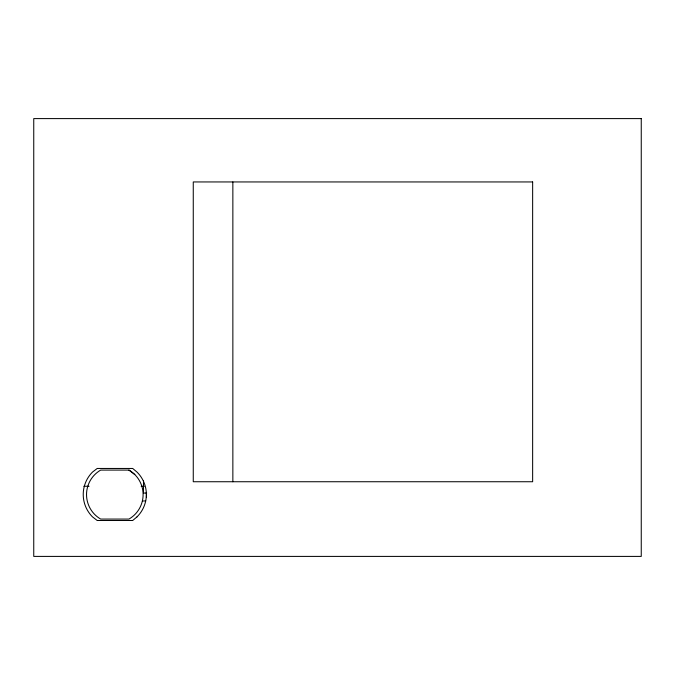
<?xml version="1.0" encoding="UTF-8"?>
<svg xmlns="http://www.w3.org/2000/svg" width="675" height="675" viewBox="0 0 675 675"><rect width="100%" height="100%" fill="white"/><g stroke="black" fill="none" stroke-linecap="round" stroke-linejoin="round"><path stroke-width="1.01" d="M128.959 470.087L100.676 470.087A28.283 28.283 0 0 0 100.676 519.075L128.959 519.075A28.283 28.283 0 0 0 128.959 470.087L134.814 474.584M83.86 486.262L89.066 486.262M141.185 486.262L144.307 486.262M146.644 493.054L143.488 493.054L143.488 480.423M142.535 500.968L145.699 500.968M232.858 181.946L232.858 481.739M146.391 492.396L146.391 497.5M137 516.881L132.688 520.501L97.217 520.501L92.509 516.89A31.7 31.7 0 0 1 92.509 472.07L97.217 468.458L132.688 468.458L137 472.078A31.447 31.447 0 0 1 137 516.881M641.25 118.597L33.75 118.597L33.75 556.403L641.25 556.403L641.25 118.597M532.642 181.946L193.261 181.946L193.261 481.739L532.642 481.739L532.642 181.946"/></g></svg>
